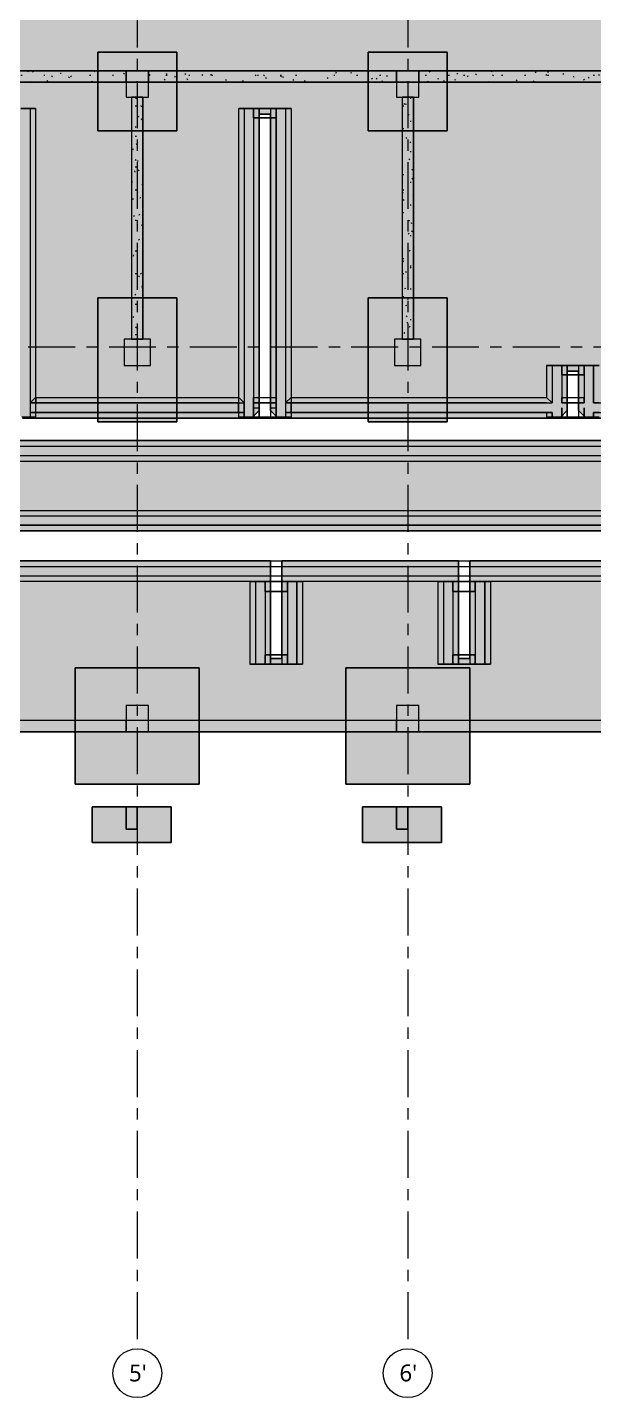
# Model space of a CAD drawing. Header units: millimetres. Extents: x -4000 to 187956, y -58990 to 162485.
# Drawn here: x 84504 to 99579, y -58990 to -22500 of the extents above; entities that cross this region are included whole.
import ezdxf

# ---------------------------------------------------------------- set-up
doc = ezdxf.new("R2010")
doc.units = ezdxf.units.MM
doc.linetypes.add('Grid Line 12_5mm', pattern=[2150, 1250, -300, 300, -300])
for name, color, linetype, lineweight in [('A-FLOR', 192, 'Continuous', 13), ('A-FLOR-PATT', 8, 'Continuous', 13), ('S-BEAM', 12, 'Continuous', 9), ('S-COLS', 52, 'Continuous', 9), ('S-GRID', 1, 'Continuous', 30), ('S-GRID-IDEN', 1, 'Continuous', 30)]:
    doc.layers.add(name, color=color, linetype=linetype, lineweight=lineweight)
doc.styles.add('Trebuchet MS_1', font='trebuc.ttf', dxfattribs={"height": 450})
pattern_1 = [(0, (0, 0), (812.8, 203.2), [33.528, -576.072, 33.528, -576.072, -3251.2]), (0, (0, 0), (812.8, 203.2), [-1219.2, 33.528, -1185.672, 33.528, -576.072, -1422.4]), (0, (0, 0), (812.8, 203.2), [-3048, 33.528, -372.872, 33.528, -982.472]), (120, (304.8, 101.6), (-582.37636, 602.30545), [33.528, -576.072, 33.528, -576.072, -3251.2]), (120, (304.8, 101.6), (-582.37636, 602.30545), [-1219.2, 33.528, -1185.672, 33.528, -576.072, -1422.4]), (120, (304.8, 101.6), (-582.37636, 602.30545), [-3048, 33.528, -372.872, 33.528, -982.472]), (240, (406.4, 508), (-230.42364, -805.50545), [33.528, -576.072, 33.528, -576.072, -3251.2]), (240, (406.4, 508), (-230.42364, -805.50545), [-1219.2, 33.528, -1185.672, 33.528, -576.072, -1422.4]), (240, (406.4, 508), (-230.42364, -805.50545), [-3048, 33.528, -372.872, 33.528, -982.472])]

# ---------------------------------------------------------------- blocks, each defined once
blk = doc.blocks.new('Grid - M_Grid Head - Circle-4774-0_000')
at = {"layer": 'S-GRID-IDEN', "color": 250, "lineweight": 9}
blk.add_circle((0, 0), 6.5, dxfattribs=at)
blk = doc.blocks.new('CMF2_NHAPHUTRO_S_rvt-1-0_000')
at = {"layer": 'A-FLOR-PATT', "lineweight": 9}
h = blk.add_hatch(dxfattribs=at)
h.set_pattern_fill('FP_1', color=250, style=0, pattern_type=2)
h.set_pattern_definition(pattern_1)
h.paths.add_polyline_path([(55540, -41256), (56829, -41256), (56830, -23956), (63930, -23956), (63930, -31006), (78890, -31006), (78890, -23956), (146830, -23956), (146830, -30806), (147030, -30806), (147030, -27356), (150230, -27356), (150230, -30806), (161590, -30806), (161590, -23656), (177500, -23656), (177500, -22256), (55540, -22256), (55540, -31953)])
h.paths.add_polyline_path([(78690, -30806), (75490, -30806), (75490, -27356), (78690, -27356)])
h = blk.add_hatch(dxfattribs=at)
h.set_pattern_fill('FP_1', color=250, style=0, pattern_type=2)
h.set_pattern_definition(pattern_1)
h.paths.add_polyline_path([(65080, -42756), (65080, -39456), (62980, -39456), (62980, -42756)])
h.paths.add_polyline_path([(157780, -42656), (161080, -42656), (161080, -39556), (157780, -39556), (157780, -41297)])
h.paths.add_polyline_path([(166780, -42656), (170080, -42656), (170080, -39556), (166780, -39556), (166780, -41297)])
h.paths.add_polyline_path([(152080, -42656), (152080, -39556), (148780, -39556), (148780, -42656)])
h.paths.add_polyline_path([(139780, -42656), (143080, -42656), (143080, -39556), (139780, -39556), (139780, -41297)])
h.paths.add_polyline_path([(132580, -42656), (135880, -42656), (135880, -39556), (132580, -39556), (132580, -41297)])
h.paths.add_polyline_path([(128680, -42656), (128680, -39556), (125380, -39556), (125380, -42656)])
h.paths.add_polyline_path([(121480, -42656), (121480, -39556), (118180, -39556), (118180, -42656)])
h.paths.add_polyline_path([(108855, -42656), (112155, -42656), (112155, -39556), (108855, -39556), (108855, -41297)])
h.paths.add_polyline_path([(100180, -42656), (103480, -42656), (103480, -39556), (100180, -39556), (100180, -41297)])
h.paths.add_polyline_path([(96280, -42656), (96280, -39556), (92980, -39556), (92980, -42656), (93524, -42656)])
h.paths.add_polyline_path([(85780, -42656), (89080, -42656), (89080, -39556), (85780, -39556), (85780, -41297)])
h.paths.add_polyline_path([(78580, -42656), (81880, -42656), (81880, -39556), (78580, -39556), (78580, -41297)])
h.paths.add_polyline_path([(71380, -42656), (74680, -42656), (74680, -39556), (71380, -39556), (71380, -41297)])
h.paths.add_polyline_path([(58480, -42656), (58480, -39556), (55180, -39556), (55180, -42656), (57244, -42656)])
h.paths.add_polyline_path([(178250, -42206), (178250, -38906), (176150, -38906), (176150, -42206)])
h.paths.add_polyline_path([(167380, -33006), (169480, -33006), (169480, -29706), (167380, -29706), (167380, -31953)])
h.paths.add_polyline_path([(158380, -33006), (160480, -33006), (160480, -29706), (158380, -29706), (158380, -31953)])
h.paths.add_polyline_path([(140380, -33006), (142480, -33006), (142480, -29706), (140380, -29706), (140380, -31953)])
h.paths.add_polyline_path([(133180, -33006), (135280, -33006), (135280, -29706), (133180, -29706), (133180, -31953)])
h.paths.add_polyline_path([(125980, -33006), (128080, -33006), (128080, -29706), (125980, -29706), (125980, -31953)])
h.paths.add_polyline_path([(120733, -33006), (120880, -33006), (120880, -29706), (118780, -29706), (118780, -33006)])
h.paths.add_polyline_path([(111555, -33006), (111555, -29706), (109455, -29706), (109455, -33006)])
h.paths.add_polyline_path([(95680, -33006), (95680, -29706), (93580, -29706), (93580, -33006)])
h.paths.add_polyline_path([(102880, -33006), (102880, -29706), (100780, -29706), (100780, -33006), (102593, -33006)])
h.paths.add_polyline_path([(88480, -33006), (88480, -29706), (86380, -29706), (86380, -33006)])
h.paths.add_polyline_path([(71980, -33006), (74080, -33006), (74080, -29706), (71980, -29706), (71980, -31953)])
h.paths.add_polyline_path([(65080, -33006), (65080, -29706), (62980, -29706), (62980, -33006)])
h.paths.add_polyline_path([(57244, -33006), (57880, -33006), (57880, -29706), (55780, -29706), (55780, -33006)])
h.paths.add_polyline_path([(178250, -32906), (178250, -29806), (176150, -29806), (176150, -32906)])
h.paths.add_polyline_path([(158280, -27956), (160380, -27956), (160380, -27056), (158280, -27056), (158280, -27281)])
h.paths.add_polyline_path([(63180, -27956), (65280, -27956), (65280, -27056), (63180, -27056), (63180, -27281)])
h.paths.add_polyline_path([(120733, -25756), (120880, -25756), (120880, -22656), (118780, -22656), (118780, -25756)])
h.paths.add_polyline_path([(128080, -25756), (128080, -22656), (125980, -22656), (125980, -25756)])
h.paths.add_polyline_path([(111555, -25756), (111555, -22656), (109455, -22656), (109455, -25756)])
h.paths.add_polyline_path([(71980, -25756), (74080, -25756), (74080, -22656), (71980, -22656)])
h.paths.add_polyline_path([(62980, -25756), (65080, -25756), (65080, -22656), (62980, -22656)])
h.paths.add_polyline_path([(55780, -25756), (57880, -25756), (57880, -22656), (55780, -22656)])
h.paths.add_polyline_path([(178230, -25256), (178230, -23156), (176130, -23156), (176130, -25256)])
h.paths.add_polyline_path([(169480, -25256), (169480, -23156), (167380, -23156), (167380, -25256)])
h.paths.add_polyline_path([(160480, -25256), (160480, -23156), (158380, -23156), (158380, -25256)])
h.paths.add_polyline_path([(151480, -25256), (151480, -23156), (149380, -23156), (149380, -25256)])
h.paths.add_polyline_path([(140380, -25256), (142480, -25256), (142480, -23156), (140380, -23156)])
h.paths.add_polyline_path([(133180, -25256), (135280, -25256), (135280, -23156), (133180, -23156)])
h.paths.add_polyline_path([(102593, -25256), (102880, -25256), (102880, -23156), (100780, -23156), (100780, -25256)])
h.paths.add_polyline_path([(95680, -25256), (95680, -23156), (93580, -23156), (93580, -25256)])
h.paths.add_polyline_path([(79180, -25256), (81280, -25256), (81280, -23156), (79180, -23156)])
h.paths.add_polyline_path([(88480, -25256), (88480, -23156), (86380, -23156), (86380, -25256)])
h = blk.add_hatch(dxfattribs=at)
h.set_pattern_fill('FP_1', color=250, style=0, pattern_type=2)
h.set_pattern_definition(pattern_1)
h.paths.add_polyline_path([(147130, -41256), (147130, -31006), (147030, -31006), (147030, -27156), (147080, -27156), (147080, -23659), (78890, -23659), (78890, -31006), (63930, -31006), (63930, -23956), (62775, -23956), (62775, -35907), (64614, -35907), (64614, -32902), (83678, -32903), (83878, -32703), (83878, -24807), (84178, -24807), (84178, -32703), (84378, -32903), (90478, -32903), (90678, -32703), (90678, -24807), (90978, -24807), (90978, -32703), (91178, -32903), (98679, -32903), (98878, -32703), (98879, -31653), (99179, -31653), (99178, -32703), (99378, -32903), (104279, -32903), (104478, -32703), (104478, -31653), (104779, -31653), (104778, -32703), (104978, -32903), (116679, -32904), (116878, -32704), (116879, -31654), (117179, -31654), (117178, -32704), (117378, -32904), (122279, -32904), (122478, -32704), (122479, -31654), (122779, -31654), (122778, -32704), (122978, -32904), (124128, -32904), (124128, -33504), (65514, -33502), (65214, -33802), (65214, -35907), (131428, -35909), (131428, -36709), (130080, -36709), (130080, -39307), (129780, -39307), (129780, -36709), (125080, -36709), (125080, -39307), (124780, -39307), (124780, -36709), (119530, -36709), (119530, -39307), (119230, -39307), (119230, -36709), (114580, -36708), (114580, -39307), (114280, -39307), (114280, -36708), (107280, -36708), (107280, -39307), (106980, -39307), (106980, -36708), (102280, -36708), (102280, -39307), (101980, -39307), (101980, -36708), (96280, -36708), (96280, -39307), (95980, -39307), (95980, -36708), (91280, -36708), (91280, -39307), (90980, -39307), (90980, -36708), (83880, -36707), (83880, -39307), (83580, -39307), (83580, -36707), (78880, -36707), (78880, -39307), (78580, -39307), (78580, -36707), (72880, -36707), (72880, -39307), (72580, -39307), (72580, -36707), (67880, -36707), (67880, -39307), (67580, -39307), (67580, -36707), (62775, -36707), (62775, -40441), (58075, -40441), (58075, -23956), (56830, -23956), (56829, -41256), (141730, -41256)])
h.paths.add_polyline_path([(62180, -39841), (62180, -36707), (58675, -36706), (58675, -39238), (59128, -39841), (61779, -39841)])
h.paths.add_polyline_path([(62175, -35907), (62175, -23956), (58675, -23956), (58675, -35906), (62030, -35907)])
h = blk.add_hatch(dxfattribs=at)
h.set_pattern_fill('FP_1', color=250, style=0, pattern_type=2)
h.set_pattern_definition(pattern_1)
h.paths.add_polyline_path([(175030, -44206), (175030, -43256), (172930, -43256), (172930, -44206)])
h.paths.add_polyline_path([(169630, -44206), (169630, -43256), (167530, -43256), (167530, -44206)])
h.paths.add_polyline_path([(151630, -44206), (151630, -43256), (149530, -43256), (149530, -44206)])
h.paths.add_polyline_path([(160630, -44206), (160630, -43256), (158530, -43256), (158530, -44206)])
h.paths.add_polyline_path([(142630, -44206), (142630, -43256), (140530, -43256), (140530, -44206)])
h.paths.add_polyline_path([(135430, -44206), (135430, -43256), (133330, -43256), (133330, -44206)])
h.paths.add_polyline_path([(126130, -44206), (128230, -44206), (128230, -43256), (126130, -43256)])
h.paths.add_polyline_path([(111555, -44206), (111555, -43256), (109455, -43256), (109455, -44206)])
h.paths.add_polyline_path([(121030, -44206), (121030, -43256), (118930, -43256), (118930, -44206)])
h.paths.add_polyline_path([(95530, -44206), (95530, -43256), (93430, -43256), (93430, -44206), (93524, -44206)])
h.paths.add_polyline_path([(102730, -44206), (102730, -43256), (100630, -43256), (100630, -44206)])
h.paths.add_polyline_path([(88330, -44206), (88330, -43256), (86230, -43256), (86230, -44206)])
h.paths.add_polyline_path([(80830, -44206), (80830, -43256), (78730, -43256), (78730, -44206)])
at = {"layer": 'S-BEAM'}
h = blk.add_hatch(dxfattribs=at)
h.set_pattern_fill('FP_2', color=256, style=0, pattern_type=2)
h.set_pattern_definition(pattern_1)
h.paths.add_polyline_path([(87130, -23956), (87130, -23656), (80530, -23656), (80530, -23956), (84454, -23956)])
h = blk.add_hatch(dxfattribs=at)
h.set_pattern_fill('FP_2', color=256, style=0, pattern_type=2)
h.set_pattern_definition(pattern_1)
h.paths.add_polyline_path([(94330, -23956), (94330, -23656), (87730, -23656), (87730, -23956), (93524, -23956)])
h = blk.add_hatch(dxfattribs=at)
h.set_pattern_fill('FP_2', color=256, style=0, pattern_type=2)
h.set_pattern_definition(pattern_1)
h.paths.add_polyline_path([(101530, -23956), (101530, -23656), (94930, -23656), (94930, -23956)])
h = blk.add_hatch(dxfattribs=at)
h.set_pattern_fill('FP_1', color=256, style=0, pattern_type=2)
h.set_pattern_definition(pattern_1)
h.paths.add_polyline_path([(87580, -30806), (87580, -24356), (87280, -24356), (87280, -30806)])
h = blk.add_hatch(dxfattribs=at)
h.set_pattern_fill('FP_1', color=256, style=0, pattern_type=2)
h.set_pattern_definition(pattern_1)
h.paths.add_polyline_path([(94780, -30806), (94780, -24356), (94480, -24356), (94480, -30806)])
h = blk.add_hatch(dxfattribs=at)
h.set_pattern_fill('FP_1', color=256, style=0, pattern_type=2)
h.set_pattern_definition(pattern_1)
h.paths.add_polyline_path([(146830, -41256), (146830, -40956), (57230, -40956), (57230, -41256), (138873, -41256)])
at = {"layer": 'S-COLS', "lineweight": 5, "transparency": 33554534}
for points in [[(87730, -24356), (87730, -23656), (87130, -23656), (87130, -24356)], [(94930, -24356), (94930, -23656), (94330, -23656), (94330, -24356)], [(87780, -31506), (87780, -30806), (87080, -30806), (87080, -31506)], [(94980, -31506), (94980, -30806), (94280, -30806), (94280, -31506)], [(87730, -41256), (87730, -40556), (87130, -40556), (87130, -41256)], [(94930, -41256), (94930, -40556), (94330, -40556), (94330, -41256)], [(87430, -43856), (87430, -43256), (87130, -43256), (87130, -43856)], [(94630, -43856), (94630, -43256), (94330, -43256), (94330, -43856)]]:
    blk.add_hatch(color=256, dxfattribs=at).paths.add_polyline_path(points)
at = {"layer": 'A-FLOR', "color": 81, "lineweight": 15}
for p, q in [((86380, -23656), (86380, -23156)), ((86380, -23156), (88480, -23156)), ((88480, -23156), (88480, -23656)), ((93580, -23656), (93580, -23156)), ((93580, -23156), (95680, -23156)), ((95680, -23156), (95680, -23656)), ((80530, -23659), (87130, -23659)), ((86380, -23656), (86380, -23659)), ((87730, -23659), (94330, -23659)), ((88480, -23659), (88480, -23656)), ((93580, -23656), (93580, -23659)), ((94930, -23659), (101530, -23659)), ((95680, -23659), (95680, -23656)), ((80530, -23956), (87130, -23956)), ((86380, -25256), (86380, -23956)), ((87730, -23956), (94330, -23956)), ((88480, -23956), (88480, -25256)), ((93580, -25256), (93580, -23956)), ((94930, -23956), (101530, -23956)), ((95680, -23956), (95680, -25256)), ((90978, -24807), (90678, -24807)), ((90678, -24807), (90678, -24907)), ((90978, -24907), (90978, -24807)), ((87280, -25256), (86380, -25256)), ((87280, -25256), (87580, -25256)), ((88480, -25256), (87580, -25256)), ((94480, -25256), (93580, -25256)), ((94480, -25256), (94780, -25256)), ((95680, -25256), (94780, -25256)), ((86380, -32352), (86380, -29706)), ((86380, -29706), (87280, -29706)), ((87580, -29706), (87280, -29706)), ((87580, -29706), (88480, -29706)), ((88480, -29706), (88480, -32352)), ((93580, -32352), (93580, -29706)), ((93580, -29706), (94480, -29706)), ((94780, -29706), (94480, -29706)), ((94780, -29706), (95680, -29706)), ((95680, -29706), (95680, -32352)), ((99179, -31653), (98879, -31653)), ((98879, -31653), (98879, -31753)), ((99179, -31753), (99179, -31653)), ((86380, -32352), (86380, -32752)), ((88480, -32752), (88480, -32352)), ((90678, -32352), (90678, -32631)), ((90978, -32631), (90978, -32352)), ((93580, -32352), (93580, -32752)), ((95680, -32752), (95680, -32352)), ((98878, -32352), (98878, -32703)), ((99178, -32703), (99178, -32352)), ((90678, -32703), (90528, -32853)), ((90678, -32631), (90678, -32703)), ((90978, -32703), (90978, -32631)), ((91128, -32853), (90978, -32703)), ((98878, -32703), (98700, -32881)), ((99357, -32881), (99178, -32703)), ((86380, -33006), (86380, -32903)), ((88480, -33006), (86380, -33006)), ((88480, -32903), (88480, -33006)), ((90528, -32853), (90499, -32881)), ((91157, -32881), (91128, -32853)), ((93580, -33006), (93580, -32903)), ((95680, -33006), (93580, -33006)), ((95680, -32903), (95680, -33006)), ((90980, -36857), (90980, -37252)), ((91280, -37252), (91280, -36857)), ((95980, -36857), (95980, -37252)), ((96280, -37252), (96280, -36857)), ((90980, -37252), (90980, -37519)), ((91280, -37519), (91280, -37252)), ((95980, -37252), (95980, -37519)), ((96280, -37519), (96280, -37252)), ((90980, -39206), (90980, -39307)), ((90980, -39307), (91280, -39307)), ((91280, -39307), (91280, -39206)), ((95980, -39206), (95980, -39307)), ((95980, -39307), (96280, -39307)), ((96280, -39307), (96280, -39206)), ((85780, -40956), (85780, -39556)), ((85780, -39556), (89080, -39556)), ((89080, -39556), (89080, -40956)), ((92980, -40956), (92980, -39556)), ((92980, -39556), (96280, -39556)), ((96280, -39556), (96280, -40956)), ((85780, -40956), (85780, -41256)), ((89080, -41256), (89080, -40956)), ((92980, -40956), (92980, -41256)), ((96280, -41256), (96280, -40956)), ((87130, -41256), (80530, -41256)), ((94330, -41256), (87730, -41256)), ((101530, -41256), (94930, -41256))]:
    blk.add_line(p, q, dxfattribs=at)
at = {"layer": 'A-FLOR', "color": 93, "lineweight": 15}
for p, q in [((88480, -23156), (86380, -23156)), ((86380, -23156), (86380, -23656)), ((88480, -23656), (88480, -23156)), ((95680, -23156), (93580, -23156)), ((93580, -23156), (93580, -23656)), ((95680, -23656), (95680, -23156)), ((86380, -23956), (86380, -25256)), ((88480, -25256), (88480, -23956)), ((93580, -23956), (93580, -25256)), ((95680, -25256), (95680, -23956)), ((90678, -24907), (90678, -32352)), ((90978, -32352), (90978, -24907)), ((86380, -25256), (87280, -25256)), ((87580, -25256), (88480, -25256)), ((93580, -25256), (94480, -25256)), ((94780, -25256), (95680, -25256)), ((87280, -29706), (86380, -29706)), ((86380, -29706), (86380, -32352)), ((88480, -29706), (87580, -29706)), ((88480, -32352), (88480, -29706)), ((94480, -29706), (93580, -29706)), ((93580, -29706), (93580, -32352)), ((95680, -29706), (94780, -29706)), ((95680, -32352), (95680, -29706)), ((98879, -31753), (98878, -32352)), ((99178, -32352), (99179, -31753)), ((86380, -32752), (86380, -32903)), ((88480, -32903), (88480, -32752)), ((93580, -32752), (93580, -32903)), ((95680, -32903), (95680, -32752)), ((90478, -32903), (84378, -32903)), ((90499, -32881), (90478, -32903)), ((91178, -32903), (91157, -32881)), ((98679, -32903), (91178, -32903)), ((98700, -32881), (98679, -32903)), ((99378, -32903), (99357, -32881)), ((104279, -32903), (99378, -32903)), ((65877, -33502), (124028, -33504)), ((131178, -35909), (65764, -35907)), ((83880, -36707), (90980, -36708)), ((90980, -36708), (90980, -36857)), ((91280, -36857), (91280, -36708)), ((91280, -36708), (95980, -36708)), ((95980, -36708), (95980, -36857)), ((96280, -36857), (96280, -36708)), ((96280, -36708), (101980, -36708)), ((90980, -37519), (90980, -39206)), ((91280, -39206), (91280, -37519)), ((95980, -37519), (95980, -39206)), ((96280, -39206), (96280, -37519)), ((89080, -39556), (85780, -39556)), ((85780, -39556), (85780, -40956)), ((89080, -40956), (89080, -39556)), ((96280, -39556), (92980, -39556)), ((92980, -39556), (92980, -40956)), ((96280, -40956), (96280, -39556)), ((85780, -42656), (85780, -41256)), ((89080, -41256), (89080, -42656)), ((92980, -42656), (92980, -41256)), ((96280, -41256), (96280, -42656)), ((89080, -42656), (85780, -42656)), ((96280, -42656), (92980, -42656)), ((86230, -44206), (86230, -43256)), ((86230, -43256), (87130, -43256)), ((87430, -43256), (88330, -43256)), ((88330, -43256), (88330, -44206)), ((93430, -44206), (93430, -43256)), ((93430, -43256), (94330, -43256)), ((94630, -43256), (95530, -43256)), ((95530, -43256), (95530, -44206)), ((88330, -44206), (86230, -44206)), ((95530, -44206), (93430, -44206))]:
    blk.add_line(p, q, dxfattribs=at)
at = {"layer": 'A-FLOR', "color": 94, "lineweight": 15}
for p, q in [((87130, -23659), (80530, -23659)), ((94330, -23659), (87730, -23659)), ((101530, -23659), (94930, -23659)), ((90678, -32703), (90678, -24807)), ((90678, -24807), (90978, -24807)), ((90978, -24807), (90978, -32703)), ((98878, -32703), (98879, -31653)), ((98879, -31653), (99179, -31653)), ((99179, -31653), (99178, -32703)), ((90528, -32853), (90678, -32703)), ((90978, -32703), (91128, -32853)), ((98679, -32903), (98878, -32703)), ((99178, -32703), (99378, -32903)), ((84378, -32903), (90478, -32903)), ((86380, -32903), (86380, -33006)), ((86380, -33006), (88480, -33006)), ((88480, -33006), (88480, -32903)), ((90478, -32903), (90499, -32881)), ((90499, -32881), (90528, -32853)), ((91128, -32853), (91157, -32881)), ((91157, -32881), (91178, -32903)), ((91178, -32903), (98679, -32903)), ((93580, -32903), (93580, -33006)), ((93580, -33006), (95680, -33006)), ((95680, -33006), (95680, -32903)), ((99378, -32903), (104279, -32903)), ((124128, -33504), (65514, -33502)), ((65214, -35907), (131428, -35909)), ((90980, -36708), (83880, -36707)), ((90980, -36857), (90980, -36708)), ((95980, -36708), (91280, -36708)), ((91280, -36708), (91280, -36857)), ((95980, -36857), (95980, -36708)), ((101980, -36708), (96280, -36708)), ((96280, -36708), (96280, -36857)), ((90980, -37107), (90980, -36857)), ((90980, -39307), (90980, -37107)), ((91280, -36857), (91280, -37107)), ((91280, -37107), (91280, -39307)), ((95980, -37107), (95980, -36857)), ((95980, -39307), (95980, -37107)), ((96280, -36857), (96280, -37107)), ((96280, -37107), (96280, -39307)), ((91280, -39307), (90980, -39307)), ((96280, -39307), (95980, -39307)), ((80530, -41256), (87130, -41256)), ((85780, -41256), (85780, -42656)), ((87730, -41256), (94330, -41256)), ((89080, -42656), (89080, -41256)), ((92980, -41256), (92980, -42656)), ((94930, -41256), (101530, -41256)), ((96280, -42656), (96280, -41256)), ((85780, -42656), (89080, -42656)), ((92980, -42656), (96280, -42656)), ((87130, -43256), (86230, -43256)), ((86230, -43256), (86230, -44206)), ((88330, -43256), (87430, -43256)), ((88330, -44206), (88330, -43256)), ((94330, -43256), (93430, -43256)), ((93430, -43256), (93430, -44206)), ((95530, -43256), (94630, -43256)), ((95530, -44206), (95530, -43256)), ((86230, -44206), (88330, -44206)), ((93430, -44206), (95530, -44206))]:
    blk.add_line(p, q, dxfattribs=at)
at = {"layer": 'A-FLOR', "color": 71, "lineweight": 15}
for p, q in [((86380, -23659), (86380, -23656)), ((86380, -23659), (86380, -23956)), ((88480, -23656), (88480, -23659)), ((88480, -23956), (88480, -23659)), ((93580, -23659), (93580, -23656)), ((93580, -23659), (93580, -23956)), ((95680, -23656), (95680, -23659)), ((95680, -23956), (95680, -23659)), ((87130, -23956), (80530, -23956)), ((94330, -23956), (87730, -23956)), ((101530, -23956), (94930, -23956)), ((87580, -25256), (87280, -25256)), ((94780, -25256), (94480, -25256)), ((87280, -29706), (87580, -29706)), ((94480, -29706), (94780, -29706)), ((86380, -32885), (86380, -32352)), ((88480, -32352), (88480, -32883)), ((93580, -32902), (93580, -32352)), ((95680, -32352), (95680, -32902)), ((86380, -32902), (86380, -32885)), ((88480, -32884), (88480, -32902)), ((85780, -41256), (85780, -40956)), ((89080, -40956), (89080, -41256)), ((92980, -41256), (92980, -40956)), ((96280, -40956), (96280, -41256))]:
    blk.add_line(p, q, dxfattribs=at)
at = {"layer": 'A-FLOR', "color": 255, "lineweight": 15}
for p, q in [((86380, -23956), (86380, -23659)), ((88480, -23659), (88480, -23956)), ((93580, -23956), (93580, -23659)), ((95680, -23659), (95680, -23956))]:
    blk.add_line(p, q, dxfattribs=at)
at = {"layer": 'A-FLOR', "color": 95, "lineweight": 15}
for p, q in [((87130, -23659), (87730, -23659)), ((94330, -23659), (94930, -23659)), ((87130, -23956), (87730, -23956)), ((94330, -23956), (94930, -23956)), ((87130, -43256), (87430, -43256)), ((94330, -43256), (94630, -43256))]:
    blk.add_line(p, q, dxfattribs=at)
at = {"layer": 'A-FLOR', "color": 75, "lineweight": 15}
for p, q in [((87730, -23956), (87130, -23956)), ((94930, -23956), (94330, -23956)), ((87730, -41256), (87130, -41256)), ((94930, -41256), (94330, -41256))]:
    blk.add_line(p, q, dxfattribs=at)
at = {"layer": 'A-FLOR', "color": 96, "lineweight": 15}
for p, q in [((87430, -43256), (87130, -43256)), ((94630, -43256), (94330, -43256))]:
    blk.add_line(p, q, dxfattribs=at)
at = {"layer": 'S-BEAM', "color": 250}
for p, q in [((80530, -23656), (87130, -23656)), ((87130, -23656), (87130, -23956)), ((87730, -23956), (87730, -23656)), ((87730, -23656), (94330, -23656)), ((94330, -23656), (94330, -23956)), ((94930, -23956), (94930, -23656)), ((94930, -23656), (101530, -23656)), ((87130, -23956), (80530, -23956)), ((94330, -23956), (87730, -23956)), ((101530, -23956), (94930, -23956)), ((87580, -24356), (87280, -24356)), ((87280, -24356), (87280, -30806)), ((87580, -30806), (87580, -24356)), ((94780, -24356), (94480, -24356)), ((94480, -24356), (94480, -30806)), ((94780, -30806), (94780, -24356)), ((90978, -24807), (90678, -24807)), ((90678, -24807), (90678, -24907)), ((90978, -24907), (90978, -24807)), ((90978, -24907), (90678, -24907)), ((90978, -24907), (90978, -32352)), ((87280, -30806), (87580, -30806)), ((94480, -30806), (94780, -30806)), ((98479, -31503), (98729, -31503)), ((98479, -31503), (98479, -32502)), ((98729, -31503), (98729, -32502)), ((98729, -31503), (99329, -31503)), ((98729, -31753), (98729, -31503)), ((99329, -31503), (99579, -31503)), ((99329, -31503), (99329, -32502)), ((99329, -31753), (99329, -31503)), ((99579, -31503), (99579, -32502)), ((99329, -31753), (98729, -31753)), ((90678, -32352), (90978, -32352)), ((98878, -32352), (99178, -32352)), ((84578, -32502), (84578, -32752)), ((84578, -32502), (90278, -32502)), ((84578, -32752), (90278, -32752)), ((90278, -32502), (90278, -32752)), ((90528, -32502), (91128, -32502)), ((90528, -32631), (90528, -32502)), ((90528, -32631), (90678, -32631)), ((90678, -32703), (90528, -32853)), ((90678, -32631), (90678, -32703)), ((90978, -32703), (90978, -32631)), ((90978, -32631), (91128, -32631)), ((91128, -32853), (90978, -32703)), ((91128, -32502), (91128, -32631)), ((91378, -32502), (91378, -32752)), ((91378, -32502), (98479, -32502)), ((91378, -32752), (98479, -32752)), ((98479, -32752), (98479, -32881)), ((98729, -32502), (99329, -32502)), ((98729, -32631), (98729, -32881)), ((98729, -32881), (98729, -32631)), ((99329, -32631), (99329, -32881)), ((99329, -32881), (99329, -32631)), ((99579, -32502), (104079, -32502)), ((99579, -32752), (99579, -32881)), ((99579, -32752), (104079, -32752)), ((90479, -32902), (91177, -32902)), ((90528, -32853), (90499, -32881)), ((90528, -32881), (90499, -32881)), ((90528, -32853), (90528, -32881)), ((90528, -32881), (90528, -32853)), ((91128, -32881), (90528, -32881)), ((91157, -32881), (91128, -32853)), ((91128, -32853), (91128, -32881)), ((91128, -32881), (91128, -32853)), ((91157, -32881), (91128, -32881)), ((98729, -32881), (98479, -32881)), ((98680, -32902), (99377, -32902)), ((99329, -32881), (98729, -32881)), ((99579, -32881), (99329, -32881)), ((65877, -33502), (124028, -33502)), ((65364, -33652), (124278, -33652)), ((65614, -33902), (124278, -33902)), ((63330, -36707), (131178, -36707)), ((90980, -36857), (91280, -36857)), ((90980, -37107), (90980, -36857)), ((90980, -37107), (91280, -37107)), ((91280, -36857), (91280, -37107)), ((95980, -36857), (96280, -36857)), ((95980, -37107), (95980, -36857)), ((95980, -37107), (96280, -37107)), ((96280, -36857), (96280, -37107)), ((90830, -37257), (90580, -37257)), ((90580, -37257), (90580, -39456)), ((90830, -37257), (90830, -39456)), ((90830, -37519), (90830, -37257)), ((91430, -37257), (90830, -37257)), ((91430, -37519), (90830, -37519)), ((90980, -37519), (90980, -39206)), ((91680, -37257), (91430, -37257)), ((91430, -37257), (91430, -39456)), ((91430, -37519), (91430, -37257)), ((91680, -37257), (91680, -39456)), ((95830, -37257), (95580, -37257)), ((95580, -37257), (95580, -39456)), ((95830, -37257), (95830, -39456)), ((95830, -37519), (95830, -37257)), ((96430, -37257), (95830, -37257)), ((96430, -37519), (95830, -37519)), ((95980, -37519), (95980, -39206)), ((96680, -37257), (96430, -37257)), ((96430, -37257), (96430, -39456)), ((96430, -37519), (96430, -37257)), ((96680, -37257), (96680, -39456)), ((90830, -39206), (91430, -39206)), ((90830, -39456), (90830, -39206)), ((91430, -39456), (91430, -39206)), ((95830, -39206), (96430, -39206)), ((95830, -39456), (95830, -39206)), ((96430, -39456), (96430, -39206)), ((90830, -39456), (90580, -39456)), ((91430, -39456), (90830, -39456)), ((91680, -39456), (91430, -39456)), ((95830, -39456), (95580, -39456)), ((96430, -39456), (95830, -39456)), ((96680, -39456), (96430, -39456)), ((87130, -40956), (80530, -40956)), ((87730, -40956), (87130, -40956)), ((94330, -40956), (87730, -40956)), ((94930, -40956), (94330, -40956)), ((101530, -40956), (94930, -40956)), ((80530, -41256), (87130, -41256)), ((87130, -41256), (87730, -41256)), ((87730, -41256), (94330, -41256)), ((94330, -41256), (94930, -41256)), ((94930, -41256), (101530, -41256))]:
    blk.add_line(p, q, dxfattribs=at)
at = {"layer": 'S-BEAM', "color": 253}
for p, q in [((87130, -23656), (80530, -23656)), ((94330, -23656), (87730, -23656)), ((101530, -23656), (94930, -23656)), ((87280, -24356), (87280, -30806)), ((87580, -24356), (87580, -30806)), ((94480, -24356), (94480, -30806)), ((94780, -24356), (94780, -30806)), ((84578, -24657), (84328, -24657)), ((84723, -24657), (84578, -24657)), ((84578, -24657), (84578, -32502)), ((84578, -24657), (84578, -32502)), ((90278, -24657), (90133, -24657)), ((90528, -24657), (90278, -24657)), ((90278, -24657), (90278, -32502)), ((90278, -24657), (90278, -32502)), ((90528, -24657), (90678, -24657)), ((90678, -24657), (90528, -24657)), ((90678, -24657), (90978, -24657)), ((90678, -24657), (90678, -24807)), ((90978, -24657), (90678, -24657)), ((90678, -24807), (90678, -24657)), ((90678, -24807), (90678, -24907)), ((90678, -24907), (90678, -24807)), ((90678, -24807), (90978, -24807)), ((90678, -24907), (90678, -24807)), ((90978, -24657), (91128, -24657)), ((90978, -24657), (90978, -24807)), ((91128, -24657), (90978, -24657)), ((90978, -24657), (90978, -24807)), ((90978, -24807), (90978, -24907)), ((91378, -24657), (91128, -24657)), ((91523, -24657), (91378, -24657)), ((91378, -24657), (91378, -32502)), ((91378, -24657), (91378, -32502)), ((90528, -24907), (90528, -32352)), ((90528, -24907), (90678, -24907)), ((90978, -24907), (91128, -24907)), ((91128, -24907), (91128, -32352)), ((98479, -31503), (98329, -31503)), ((98729, -31503), (98479, -31503)), ((98479, -31503), (98479, -32502)), ((98729, -31503), (98878, -31503)), ((98878, -31503), (98729, -31503)), ((98878, -31503), (99178, -31503)), ((98878, -31503), (98878, -31753)), ((99178, -31503), (98878, -31503)), ((98878, -31753), (98878, -31503)), ((99178, -31503), (99329, -31503)), ((99178, -31503), (99178, -31753)), ((99329, -31503), (99178, -31503)), ((99178, -31503), (99178, -31753)), ((99579, -31503), (99329, -31503)), ((99729, -31503), (99579, -31503)), ((99579, -32502), (99579, -31503)), ((98729, -31753), (98729, -32352)), ((98729, -31753), (98878, -31753)), ((99179, -31753), (99329, -31753)), ((99329, -31753), (99329, -32352)), ((84578, -32502), (84723, -32357)), ((90278, -32502), (90133, -32357)), ((90528, -32352), (90528, -32631)), ((90528, -32352), (90528, -32357)), ((90678, -32352), (90678, -32502)), ((91128, -32631), (91128, -32352)), ((91128, -32357), (91128, -32352)), ((91378, -32502), (91523, -32357)), ((98729, -32502), (98729, -32352)), ((98878, -32352), (98878, -32502)), ((99178, -32352), (99178, -32502)), ((99329, -32352), (99329, -32502)), ((84578, -32502), (84578, -32752)), ((84728, -32502), (84578, -32502)), ((84578, -32752), (84578, -32881)), ((84578, -32752), (84578, -32881)), ((84578, -32752), (84728, -32752)), ((84723, -32502), (84723, -32752)), ((84728, -32752), (84723, -32752)), ((84728, -32752), (84728, -32502)), ((90128, -32502), (84728, -32502)), ((86380, -32752), (84728, -32752)), ((90128, -32752), (88480, -32752)), ((90128, -32752), (90128, -32502)), ((90128, -32502), (90278, -32502)), ((90128, -32752), (90133, -32752)), ((90278, -32752), (90128, -32752)), ((90133, -32752), (90133, -32502)), ((90278, -32752), (90278, -32502)), ((90278, -32752), (90278, -32880)), ((90278, -32880), (90278, -32752)), ((90678, -32502), (90528, -32502)), ((90528, -32631), (90678, -32631)), ((90528, -32853), (90678, -32703)), ((90678, -32502), (90978, -32502)), ((90678, -32502), (90978, -32502)), ((90678, -32703), (90678, -32631)), ((91128, -32502), (90978, -32502)), ((90978, -32631), (90978, -32703)), ((90978, -32631), (91128, -32631)), ((90978, -32631), (90978, -32703)), ((90978, -32631), (90978, -32703)), ((91128, -32853), (90978, -32703)), ((91378, -32502), (91378, -32752)), ((91528, -32502), (91378, -32502)), ((91378, -32752), (91378, -32870)), ((91378, -32752), (91378, -32870)), ((91378, -32752), (91528, -32752)), ((91523, -32502), (91523, -32752)), ((91528, -32752), (91523, -32752)), ((91528, -32752), (91528, -32502)), ((98329, -32502), (91528, -32502)), ((93580, -32752), (91528, -32752)), ((98329, -32752), (95680, -32752)), ((98329, -32502), (98479, -32502)), ((98479, -32752), (98329, -32752)), ((98479, -32752), (98479, -32881)), ((98878, -32502), (98729, -32502)), ((98878, -32502), (99178, -32502)), ((98878, -32502), (99178, -32502)), ((98878, -32631), (98878, -32703)), ((98878, -32703), (98878, -32631)), ((99329, -32502), (99178, -32502)), ((99178, -32631), (99178, -32703)), ((99178, -32631), (99178, -32703)), ((99729, -32502), (99579, -32502)), ((99579, -32881), (99579, -32752)), ((99579, -32752), (99729, -32752)), ((84723, -32881), (84357, -32881)), ((86380, -32902), (88480, -32902)), ((90499, -32881), (90133, -32881)), ((90499, -32881), (90528, -32853)), ((90528, -32853), (90528, -32881)), ((90528, -32853), (90528, -32881)), ((90658, -32881), (90528, -32881)), ((90678, -32881), (90658, -32881)), ((90658, -32881), (90678, -32881)), ((90978, -32881), (90678, -32881)), ((90678, -32881), (90978, -32881)), ((90999, -32881), (90978, -32881)), ((90978, -32881), (90999, -32881)), ((91128, -32881), (90999, -32881)), ((91128, -32853), (91128, -32881)), ((91157, -32881), (91128, -32853)), ((91128, -32881), (91128, -32853)), ((91378, -32881), (91157, -32881)), ((91378, -32871), (91378, -32881)), ((91378, -32871), (91378, -32881)), ((91378, -32881), (91523, -32881)), ((93580, -32902), (95680, -32902)), ((98329, -32881), (98479, -32881)), ((98700, -32881), (98479, -32881)), ((98729, -32853), (98729, -32881)), ((98729, -32853), (98729, -32881)), ((98858, -32881), (98729, -32881)), ((98878, -32881), (98858, -32881)), ((98858, -32881), (98878, -32881)), ((99178, -32881), (98878, -32881)), ((98878, -32881), (99178, -32881)), ((99199, -32881), (99178, -32881)), ((99178, -32881), (99199, -32881)), ((99329, -32881), (99199, -32881)), ((99329, -32853), (99329, -32881)), ((99329, -32881), (99329, -32853)), ((99579, -32881), (99357, -32881)), ((99579, -32881), (99729, -32881)), ((65614, -33902), (124278, -33902)), ((65877, -33652), (124028, -33652)), ((65614, -35507), (131428, -35507)), ((65614, -35507), (131428, -35507)), ((65764, -35757), (131178, -35757)), ((83880, -36857), (90980, -36857)), ((90980, -36857), (90980, -37252)), ((90980, -37107), (91280, -37107)), ((90980, -37107), (91280, -37107)), ((91280, -36857), (95980, -36857)), ((91280, -37252), (91280, -36857)), ((95980, -36857), (95980, -37252)), ((95980, -37107), (96280, -37107)), ((95980, -37107), (96280, -37107)), ((96280, -36857), (101980, -36857)), ((96280, -37252), (96280, -36857)), ((90430, -37257), (90580, -37257)), ((90580, -37257), (90580, -39456)), ((90580, -37257), (90830, -37257)), ((90980, -37257), (90830, -37257)), ((90830, -37257), (90980, -37257)), ((90830, -37519), (90830, -39206)), ((90830, -37519), (90980, -37519)), ((90980, -37257), (90980, -37252)), ((91280, -37257), (90980, -37257)), ((90980, -37257), (91280, -37257)), ((91280, -37252), (91280, -37257)), ((91430, -37257), (91280, -37257)), ((91280, -37257), (91280, -37519)), ((91280, -37257), (91280, -37519)), ((91280, -37257), (91430, -37257)), ((91280, -37519), (91430, -37519)), ((91430, -37257), (91680, -37257)), ((91430, -37519), (91430, -39206)), ((91680, -39456), (91680, -37257)), ((91680, -37257), (91830, -37257)), ((95430, -37257), (95580, -37257)), ((95580, -37257), (95580, -39456)), ((95580, -37257), (95830, -37257)), ((95980, -37257), (95830, -37257)), ((95830, -37257), (95980, -37257)), ((95830, -37519), (95830, -39206)), ((95830, -37519), (95980, -37519)), ((95980, -37257), (95980, -37252)), ((96280, -37257), (95980, -37257)), ((95980, -37257), (96280, -37257)), ((96280, -37252), (96280, -37257)), ((96430, -37257), (96280, -37257)), ((96280, -37257), (96280, -37519)), ((96280, -37257), (96280, -37519)), ((96280, -37257), (96430, -37257)), ((96280, -37519), (96430, -37519)), ((96430, -37257), (96680, -37257)), ((96430, -37519), (96430, -39206)), ((96680, -39455), (96680, -37257)), ((96680, -37257), (96830, -37257)), ((90980, -39206), (90830, -39206)), ((90980, -39307), (90980, -39456)), ((90980, -39456), (90980, -39307)), ((91280, -39206), (91280, -39456)), ((91430, -39206), (91280, -39206)), ((91280, -39206), (91280, -39456)), ((95980, -39206), (95830, -39206)), ((95980, -39307), (95980, -39456)), ((95980, -39456), (95980, -39307)), ((96280, -39206), (96280, -39456)), ((96430, -39206), (96280, -39206)), ((96280, -39206), (96280, -39456)), ((90430, -39456), (90580, -39456)), ((90580, -39456), (90830, -39456)), ((90980, -39456), (90830, -39456)), ((90830, -39456), (90980, -39456)), ((91280, -39456), (90980, -39456)), ((90980, -39456), (91280, -39456)), ((91430, -39456), (91280, -39456)), ((91280, -39456), (91430, -39456)), ((91430, -39456), (91680, -39456)), ((91680, -39456), (91830, -39456)), ((95430, -39456), (95580, -39456)), ((95580, -39456), (95830, -39456)), ((95980, -39456), (95830, -39456)), ((95830, -39456), (95980, -39456)), ((96280, -39456), (95980, -39456)), ((95980, -39456), (96280, -39456)), ((96430, -39456), (96280, -39456)), ((96280, -39456), (96430, -39456)), ((96430, -39456), (96680, -39456)), ((96680, -39456), (96830, -39456)), ((87130, -40956), (80530, -40956)), ((94330, -40956), (87730, -40956)), ((101530, -40956), (94930, -40956)), ((80530, -41256), (87130, -41256)), ((87730, -41256), (94330, -41256)), ((94930, -41256), (101530, -41256))]:
    blk.add_line(p, q, dxfattribs=at)
at = {"layer": 'S-BEAM', "color": 251}
for p, q in [((87130, -23659), (87130, -23656)), ((87730, -23656), (87730, -23659)), ((94330, -23659), (94330, -23656)), ((94930, -23656), (94930, -23659)), ((87280, -24356), (87580, -24356)), ((94480, -24356), (94780, -24356)), ((87580, -30806), (87280, -30806)), ((94780, -30806), (94480, -30806)), ((87730, -40956), (87130, -40956)), ((87130, -41256), (87130, -40956)), ((87130, -40956), (87130, -41256)), ((87730, -41256), (87730, -40956)), ((87730, -41256), (87730, -40956)), ((94930, -40956), (94330, -40956)), ((94330, -41256), (94330, -40956)), ((94330, -40956), (94330, -41256)), ((94930, -41256), (94930, -40956)), ((94930, -41256), (94930, -40956)), ((87130, -41256), (87730, -41256)), ((94330, -41256), (94930, -41256))]:
    blk.add_line(p, q, dxfattribs=at)
at = {"layer": 'S-BEAM', "color": 252}
for p, q in [((87130, -23956), (87130, -23659)), ((87730, -23659), (87730, -23956)), ((94330, -23956), (94330, -23659)), ((94930, -23659), (94930, -23956)), ((84328, -24657), (84723, -24657)), ((84723, -24657), (84723, -32502)), ((90133, -24657), (90528, -24657)), ((90133, -32502), (90133, -24657)), ((90528, -24657), (90528, -32352)), ((90528, -24657), (91128, -24657)), ((90528, -24907), (90528, -24657)), ((90978, -24807), (90978, -24907)), ((90978, -24807), (90978, -24907)), ((91128, -24657), (91523, -24657)), ((91128, -32352), (91128, -24657)), ((91128, -24657), (91128, -24907)), ((91523, -24657), (91523, -32502)), ((90678, -24907), (90528, -24907)), ((90678, -24907), (90678, -32352)), ((90678, -24907), (90978, -24907)), ((91128, -24907), (90978, -24907)), ((98329, -31503), (98479, -31503)), ((98329, -31503), (98329, -32352)), ((99579, -31503), (99729, -31503)), ((98878, -31753), (98878, -32352)), ((98879, -31753), (99178, -31753)), ((99178, -31753), (99178, -32352)), ((84723, -32357), (84728, -32352)), ((84728, -32352), (84728, -32502)), ((84728, -32352), (90128, -32352)), ((90133, -32357), (90128, -32352)), ((90128, -32352), (90128, -32502)), ((90528, -32352), (90678, -32352)), ((90528, -32502), (90528, -32352)), ((90978, -32352), (90978, -32502)), ((90978, -32352), (91128, -32352)), ((91128, -32352), (91128, -32502)), ((91523, -32357), (91528, -32352)), ((91528, -32352), (91528, -32502)), ((91528, -32352), (98329, -32352)), ((98729, -32352), (98878, -32352)), ((99178, -32352), (99329, -32352)), ((84723, -32752), (84723, -32881)), ((90133, -32881), (90133, -32752)), ((90528, -32631), (90528, -32853)), ((90528, -32853), (90528, -32631)), ((90978, -32502), (90678, -32502)), ((90678, -32703), (90678, -32881)), ((90678, -32881), (90678, -32703)), ((90978, -32703), (90978, -32881)), ((90978, -32703), (90978, -32881)), ((91128, -32853), (91128, -32631)), ((91128, -32631), (91128, -32853)), ((91523, -32752), (91523, -32881)), ((98329, -32752), (98329, -32881)), ((99178, -32502), (98878, -32502)), ((98878, -32703), (98878, -32881)), ((98878, -32881), (98878, -32703)), ((99178, -32703), (99178, -32881)), ((99178, -32703), (99178, -32881)), ((84377, -32902), (86380, -32902)), ((88480, -32902), (90479, -32902)), ((90528, -32881), (90499, -32881)), ((90658, -32881), (90528, -32881)), ((90528, -32881), (90658, -32881)), ((90999, -32881), (90658, -32881)), ((91128, -32881), (90999, -32881)), ((90999, -32881), (91128, -32881)), ((91157, -32881), (91128, -32881)), ((91523, -32881), (91157, -32881)), ((91177, -32902), (93580, -32902)), ((95680, -32902), (98679, -32902)), ((98479, -32881), (98329, -32881)), ((98729, -32881), (98700, -32881)), ((98858, -32881), (98729, -32881)), ((98729, -32881), (98858, -32881)), ((99199, -32881), (98858, -32881)), ((99329, -32881), (99199, -32881)), ((99199, -32881), (99329, -32881)), ((99357, -32881), (99329, -32881)), ((99378, -32902), (100780, -32902)), ((99729, -32881), (99579, -32881)), ((65764, -34052), (124278, -34052)), ((65614, -35362), (131428, -35362)), ((131428, -35757), (65764, -35757)), ((65764, -35907), (131178, -35907)), ((90980, -36857), (91280, -36857)), ((90980, -37107), (91280, -37107)), ((90980, -37257), (90980, -37107)), ((91280, -37107), (91280, -37257)), ((95980, -36857), (96280, -36857)), ((95980, -37107), (96280, -37107)), ((95980, -37257), (95980, -37107)), ((96280, -37107), (96280, -37257)), ((90980, -37252), (83880, -37252)), ((90580, -37257), (90430, -37257)), ((90430, -37257), (90430, -39456)), ((91280, -37257), (90980, -37257)), ((90980, -37257), (90980, -37519)), ((90980, -37519), (90980, -37257)), ((90980, -37519), (91280, -37519)), ((95980, -37252), (91280, -37252)), ((91280, -37519), (91280, -39206)), ((91830, -37257), (91680, -37257)), ((91830, -37257), (91830, -39456)), ((95580, -37257), (95430, -37257)), ((95430, -37257), (95430, -39456)), ((96280, -37257), (95980, -37257)), ((95980, -37257), (95980, -37519)), ((95980, -37519), (95980, -37257)), ((95980, -37519), (96280, -37519)), ((101980, -37252), (96280, -37252)), ((96280, -37519), (96280, -39206)), ((96830, -37257), (96680, -37257)), ((96830, -37257), (96830, -39456)), ((90980, -39206), (90980, -39307)), ((91280, -39206), (90980, -39206)), ((90980, -39307), (90980, -39206)), ((95980, -39206), (95980, -39307)), ((96280, -39206), (95980, -39206)), ((95980, -39307), (95980, -39206)), ((90580, -39456), (90430, -39456)), ((91830, -39456), (91680, -39456)), ((95580, -39456), (95430, -39456)), ((96830, -39456), (96680, -39456))]:
    blk.add_line(p, q, dxfattribs=at)
at = {"layer": 'S-BEAM', "color": 254}
for p, q in [((87130, -23956), (80530, -23956)), ((94330, -23956), (87730, -23956)), ((101530, -23956), (94930, -23956)), ((91128, -24657), (90528, -24657)), ((90528, -24657), (90528, -24907)), ((90528, -24657), (90528, -24907)), ((91128, -24657), (91128, -24907)), ((91128, -24907), (91128, -24657)), ((98479, -31503), (98479, -32502)), ((98479, -31503), (98479, -32502)), ((99329, -31503), (98729, -31503)), ((98729, -31503), (98729, -31676)), ((98729, -31503), (98729, -31676)), ((98729, -31678), (98729, -31753)), ((98729, -31678), (98729, -31753)), ((99329, -31503), (99329, -31753)), ((99329, -31753), (99329, -31503)), ((99579, -31503), (99579, -32502)), ((99579, -31503), (99579, -32502)), ((90528, -32352), (90528, -32502)), ((90528, -32357), (90528, -32502)), ((91128, -32352), (91128, -32502)), ((91128, -32502), (91128, -32357)), ((98479, -32502), (98329, -32352)), ((98729, -32352), (98729, -32502)), ((98729, -32352), (98729, -32502)), ((99329, -32352), (99329, -32502)), ((99329, -32502), (99329, -32352)), ((84723, -32752), (84578, -32752)), ((84723, -32752), (84578, -32752)), ((84723, -32502), (84728, -32502)), ((84723, -32502), (84728, -32502)), ((84728, -32752), (84723, -32752)), ((84728, -32502), (86380, -32502)), ((84728, -32502), (90128, -32502)), ((86380, -32502), (88480, -32502)), ((88480, -32752), (86380, -32752)), ((88480, -32502), (90128, -32502)), ((90128, -32502), (90133, -32502)), ((90128, -32502), (90133, -32502)), ((90133, -32752), (90128, -32752)), ((90278, -32752), (90133, -32752)), ((90133, -32752), (90278, -32752)), ((90528, -32502), (90678, -32502)), ((90528, -32502), (90678, -32502)), ((90528, -32631), (90528, -32853)), ((90528, -32631), (90528, -32853)), ((90678, -32631), (90678, -32703)), ((90678, -32703), (90678, -32631)), ((90978, -32502), (91128, -32502)), ((90978, -32502), (91128, -32502)), ((91128, -32631), (91128, -32853)), ((91128, -32853), (91128, -32631)), ((91523, -32752), (91378, -32752)), ((91523, -32752), (91378, -32752)), ((91523, -32502), (91528, -32502)), ((91523, -32502), (91528, -32502)), ((91528, -32752), (91523, -32752)), ((91528, -32502), (93580, -32502)), ((91528, -32502), (98329, -32502)), ((93580, -32502), (95680, -32502)), ((95680, -32752), (93580, -32752)), ((95680, -32502), (98329, -32502)), ((98329, -32752), (98479, -32752)), ((98479, -32752), (98479, -32881)), ((98479, -32881), (98479, -32752)), ((98729, -32502), (98878, -32502)), ((98729, -32502), (98878, -32502)), ((98729, -32631), (98729, -32853)), ((98729, -32631), (98729, -32853)), ((99178, -32502), (99329, -32502)), ((99178, -32502), (99329, -32502)), ((99329, -32631), (99329, -32853)), ((99329, -32853), (99329, -32631)), ((99579, -32752), (99579, -32881)), ((99579, -32752), (99579, -32881)), ((99729, -32752), (99579, -32752)), ((84578, -32881), (84357, -32881)), ((84578, -32881), (84723, -32881)), ((90133, -32881), (90278, -32881)), ((90499, -32881), (90278, -32881)), ((65614, -33902), (124278, -33902)), ((65614, -33902), (124278, -33902)), ((83880, -36857), (90980, -36857)), ((83880, -37107), (90980, -37107)), ((83880, -37107), (90980, -37107)), ((91280, -36857), (95980, -36857)), ((91280, -37107), (95980, -37107)), ((91280, -37107), (95980, -37107)), ((96280, -36857), (101980, -36857)), ((96280, -37107), (101980, -37107)), ((96280, -37107), (101980, -37107)), ((90580, -37257), (90580, -39456)), ((90580, -37257), (90580, -39456)), ((90830, -37257), (90830, -37519)), ((90830, -37257), (90980, -37257)), ((90830, -37257), (90830, -37519)), ((90980, -37257), (91280, -37257)), ((91280, -37257), (91430, -37257)), ((91430, -37257), (91430, -37519)), ((91430, -37519), (91430, -37257)), ((91680, -37257), (91680, -39456)), ((91680, -37257), (91680, -39456)), ((95580, -37257), (95580, -39456)), ((95580, -37257), (95580, -39456)), ((95830, -37257), (95830, -37519)), ((95830, -37257), (95980, -37257)), ((95830, -37257), (95830, -37519)), ((95980, -37257), (96280, -37257)), ((96280, -37257), (96430, -37257)), ((96430, -37257), (96430, -37519)), ((96430, -37519), (96430, -37257)), ((96680, -37257), (96680, -39455)), ((96680, -37257), (96680, -39455)), ((90830, -39206), (90830, -39456)), ((90830, -39206), (90830, -39456)), ((91430, -39206), (91430, -39456)), ((91430, -39456), (91430, -39206)), ((95830, -39206), (95830, -39456)), ((95830, -39206), (95830, -39456)), ((96430, -39206), (96430, -39456)), ((96430, -39456), (96430, -39206)), ((90830, -39456), (91430, -39456)), ((95830, -39456), (96430, -39456))]:
    blk.add_line(p, q, dxfattribs=at)
at = {"layer": 'S-BEAM', "color": 50}
for p, q in [((84578, -32502), (84723, -32502)), ((84578, -32502), (84723, -32502)), ((90133, -32502), (90278, -32502)), ((90133, -32502), (90278, -32502)), ((91378, -32502), (91523, -32502)), ((91378, -32502), (91523, -32502)), ((98329, -32502), (98479, -32502)), ((98329, -32502), (98479, -32502)), ((98479, -32752), (98329, -32752)), ((99579, -32502), (99729, -32502)), ((99579, -32502), (99729, -32502)), ((99729, -32752), (99579, -32752))]:
    blk.add_line(p, q, dxfattribs=at)
at = {"layer": 'S-COLS', "color": 250}
for p, q in [((87730, -23656), (87130, -23656)), ((87130, -23656), (87130, -24356)), ((87130, -23656), (87730, -23656)), ((87130, -23659), (87130, -24356)), ((87730, -24356), (87730, -23656)), ((87730, -24356), (87730, -23659)), ((94930, -23656), (94330, -23656)), ((94330, -23656), (94330, -24356)), ((94330, -23656), (94930, -23656)), ((94330, -23659), (94330, -24356)), ((94930, -24356), (94930, -23656)), ((94930, -24356), (94930, -23659)), ((87130, -24356), (87730, -24356)), ((87130, -24356), (87730, -24356)), ((94330, -24356), (94930, -24356)), ((94330, -24356), (94930, -24356)), ((87780, -30806), (87080, -30806)), ((87080, -30806), (87080, -31506)), ((87780, -30806), (87080, -30806)), ((87080, -30806), (87080, -31506)), ((87780, -31506), (87780, -30806)), ((87780, -31506), (87780, -30806)), ((94980, -30806), (94280, -30806)), ((94280, -30806), (94280, -31506)), ((94980, -30806), (94280, -30806)), ((94280, -30806), (94280, -31506)), ((94980, -31506), (94980, -30806)), ((94980, -31506), (94980, -30806)), ((87080, -31506), (87780, -31506)), ((87080, -31506), (87780, -31506)), ((94280, -31506), (94980, -31506)), ((94280, -31506), (94980, -31506)), ((87730, -40556), (87130, -40556)), ((87130, -40556), (87130, -41256)), ((87730, -40556), (87130, -40556)), ((87130, -40556), (87130, -41256)), ((87730, -41256), (87730, -40556)), ((87730, -41256), (87730, -40556)), ((94930, -40556), (94330, -40556)), ((94330, -40556), (94330, -41256)), ((94930, -40556), (94330, -40556)), ((94330, -40556), (94330, -41256)), ((94930, -41256), (94930, -40556)), ((94930, -41256), (94930, -40556)), ((87130, -41256), (87730, -41256)), ((94330, -41256), (94930, -41256)), ((87430, -43256), (87130, -43256)), ((87130, -43256), (87130, -43856)), ((87130, -43856), (87130, -43256)), ((87130, -43256), (87430, -43256)), ((87430, -43856), (87430, -43256)), ((87430, -43256), (87430, -43856)), ((94630, -43256), (94330, -43256)), ((94330, -43256), (94330, -43856)), ((94330, -43856), (94330, -43256)), ((94330, -43256), (94630, -43256)), ((94630, -43856), (94630, -43256)), ((94630, -43256), (94630, -43856)), ((87130, -43856), (87430, -43856)), ((87430, -43856), (87130, -43856)), ((94330, -43856), (94630, -43856)), ((94630, -43856), (94330, -43856))]:
    blk.add_line(p, q, dxfattribs=at)
at = {"layer": 'S-COLS', "color": 37}
for p, q in [((87130, -23659), (87130, -23656)), ((87730, -23659), (87130, -23659)), ((87730, -23656), (87730, -23659)), ((94330, -23659), (94330, -23656)), ((94930, -23659), (94330, -23659)), ((94930, -23656), (94930, -23659))]:
    blk.add_line(p, q, dxfattribs=at)
at = {"layer": 'S-GRID', "linetype": 'Grid Line 12_5mm', "lineweight": 9}
for p, q in [((87430, -13185), (87430, -57690)), ((94630, -13185), (94630, -57690)), ((47977, -23656), (186656, -23656)), ((47977, -31006), (186656, -31006)), ((47977, -41256), (186656, -41256))]:
    blk.add_line(p, q, dxfattribs=at)
at = {"layer": 'S-GRID-IDEN', "lineweight": 9, "char_height": 450, "width": 521.1, "attachment_point": 1, "style": 'Trebuchet MS_1', "bg_fill": 3, "box_fill_scale": 1.25, "bg_fill_color": 256, "bg_fill_true_color": 13158600, "bg_fill_transparency": 0}
for s, insert in [("5'", (87212, -58109)), ("6'", (94412, -58109))]:
    blk.add_mtext(s, dxfattribs=dict(at, insert=insert))
at = {"layer": 'S-GRID-IDEN', "color": 10, "lineweight": 5, "xscale": 99.99999999999993, "yscale": 99.99999999999993, "zscale": 99.99999999999993, "rotation": 180}
for p in [(87430, -58340), (94630, -58340)]:
    blk.add_blockref('Grid - M_Grid Head - Circle-4774-0_000', p, dxfattribs=at)

msp = doc.modelspace()

# ---------------------------------------------------------------- block references
at = {"lineweight": 5}
msp.add_blockref('CMF2_NHAPHUTRO_S_rvt-1-0_000', (0, 0), dxfattribs=at)

doc.saveas('drawing.dxf')
